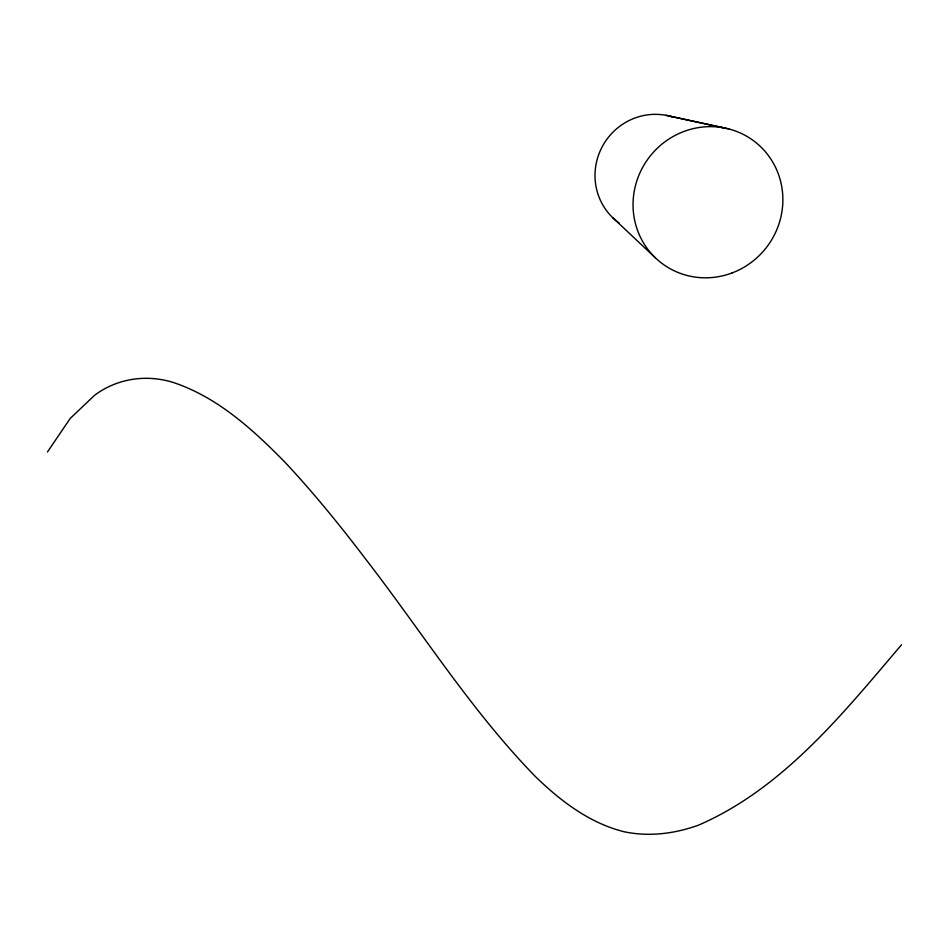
<?xml version="1.0" encoding="UTF-8"?>
<svg xmlns="http://www.w3.org/2000/svg" width="949" height="949" viewBox="0 0 949 949"><rect width="100%" height="100%" fill="white"/><g stroke="black" fill="none" stroke-linecap="round" stroke-linejoin="round"><path stroke-width="1.42" d="M47.45 451.997L70.202 418.45L94.39 395.46A87.664 83.109 26.2 0 1 173.287 382.471C217.594 397.24 252.814 429.47 284.925 462.175C314.19 493.409 341.082 526.754 366.99 560.8C422.542 632.9 471.38 710.706 535.046 776.211C560.23 800.695 589.199 822.973 623.837 831.68C648.819 837.03 674.537 833.78 698.405 825.203C783.293 788.405 843.044 713.434 901.55 644.762M666.032 115.315L723.98 127.878M670.136 116.252L729.212 129.052M612.864 217.819L655.439 257.879M619.258 223.11A60.119 58.423 -58.3 0 1 601.607 147.902A60.119 58.423 -58.3 0 1 672.841 117.035M732.035 272.956A76.549 73.951 -52.6 0 0 757.349 143.75A76.549 73.951 -52.6 0 0 634.478 189.954A76.549 73.951 -52.6 0 0 732.035 272.956"/></g></svg>
